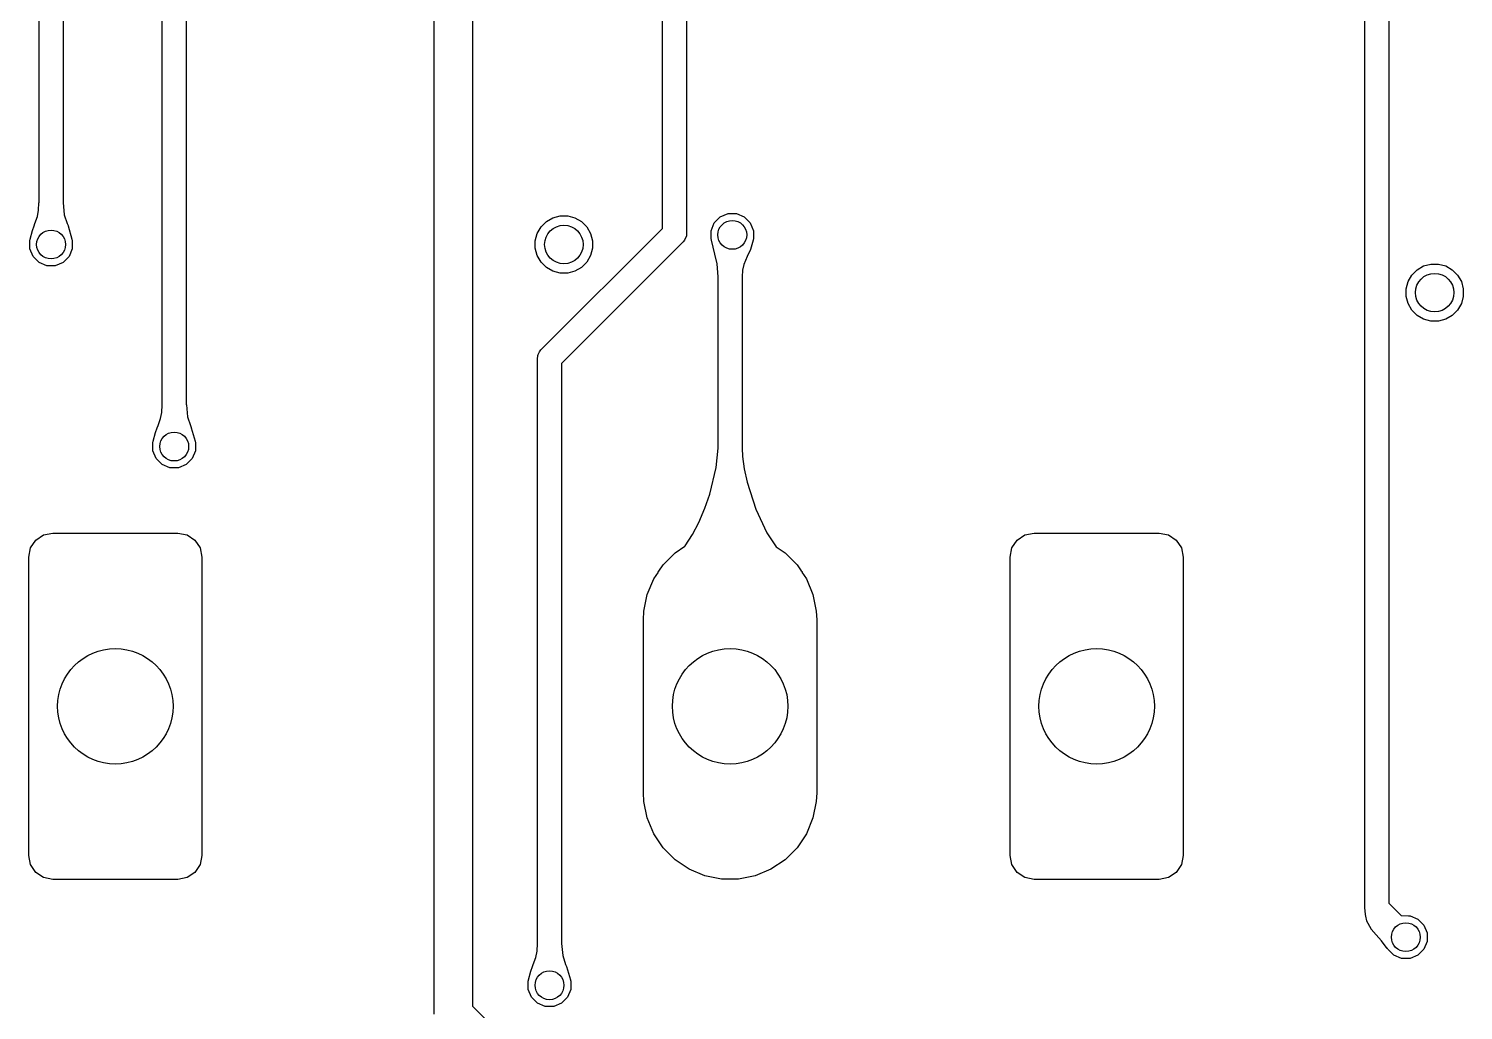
# Model space of a CAD drawing. Extents: x 89 to 178, y -115 to -57.
# Drawn here: x 105.39 to 120.3, y -80.56 to -70.36 of the extents above; entities that cross this region are included whole.
import ezdxf

# ---------------------------------------------------------------- set-up
doc = ezdxf.new("R2010")
doc.units = 0
doc.layers.add('BLACK', color=7, linetype='CONTINUOUS')

msp = doc.modelspace()

# ---------------------------------------------------------------- linework, layer by layer
at = {"layer": 'BLACK', "linetype": 'CONTINUOUS'}
for p, q in [((106.775, -74.264226), (106.775, -64.066776)), ((107.025, -64.015), (107.025, -74.262887)), ((119.275, -79.5), (119.275, -66.2)), ((119.525, -66.251776), (119.525, -79.448224)), ((105.495, -72.164226), (105.495, -66.948108)), ((105.745, -66.948082), (105.745, -72.162887)), ((111.975, -72.432107), (111.975, -69.137112)), ((112.225, -69.135772), (112.225, -72.483884)), ((109.6, -80.6), (109.6, -69.765052)), ((110, -69.847894), (110, -80.517157)), ((105.745, -72.162887), (105.745971, -72.164959)), ((105.451994, -72.382696), (105.477943, -72.309751)), ((105.477943, -72.309751), (105.490368, -72.244702)), ((105.490368, -72.244702), (105.494431, -72.165423)), ((105.494431, -72.165423), (105.495, -72.164226)), ((105.745971, -72.164959), (105.757534, -72.291632)), ((105.757534, -72.291632), (105.787993, -72.382662)), ((110.835195, -72.322836), (110.910842, -72.302567)), ((110.910842, -72.302567), (110.989158, -72.302567)), ((110.989158, -72.302567), (111.064805, -72.322836)), ((112.512919, -72.374997), (112.574997, -72.312919)), ((112.574997, -72.312919), (112.656105, -72.279323)), ((112.656105, -72.279323), (112.743895, -72.279323)), ((112.743895, -72.279323), (112.825003, -72.312919)), ((112.825003, -72.312919), (112.887081, -72.374997)), ((105.402373, -72.544215), (105.425437, -72.454337)), ((105.425437, -72.454337), (105.425802, -72.453176)), ((105.425802, -72.453176), (105.443977, -72.404268)), ((105.443977, -72.404268), (105.451994, -72.382696)), ((105.787993, -72.382662), (105.788004, -72.382691)), ((105.788004, -72.382691), (105.796168, -72.403208)), ((105.796168, -72.403208), (105.796532, -72.404268)), ((105.796532, -72.404268), (105.83713, -72.543906)), ((110.672836, -72.485195), (110.711994, -72.417372)), ((110.711612, -73.695496), (111.975, -72.432107)), ((110.711994, -72.417372), (110.767372, -72.361994)), ((110.767372, -72.361994), (110.835195, -72.322836)), ((111.064805, -72.322836), (111.132628, -72.361994)), ((111.132628, -72.361994), (111.188006, -72.417372)), ((111.188006, -72.417372), (111.227164, -72.485195)), ((112.479323, -72.456105), (112.512919, -72.374997)), ((112.479323, -72.543895), (112.479323, -72.456105)), ((112.887081, -72.374997), (112.920677, -72.456105)), ((112.920677, -72.456105), (112.920677, -72.543895)), ((105.399323, -72.556105), (105.402815, -72.547673)), ((105.399323, -72.643895), (105.399323, -72.556105)), ((105.402249, -72.544761), (105.402373, -72.544215)), ((105.402815, -72.547673), (105.402249, -72.544761)), ((105.83713, -72.543906), (105.836813, -72.546777)), ((105.836813, -72.546777), (105.840677, -72.556105)), ((105.840677, -72.556105), (105.840677, -72.643895)), ((110.652567, -72.560842), (110.672836, -72.485195)), ((110.652567, -72.639158), (110.652567, -72.560842)), ((112.188389, -72.572272), (110.925, -73.83566)), ((111.227164, -72.485195), (111.247433, -72.560842)), ((111.247433, -72.560842), (111.247433, -72.639158)), ((112.203934, -72.55333), (112.188389, -72.572272)), ((112.222598, -72.50827), (112.203934, -72.55333)), ((112.225, -72.483884), (112.222598, -72.50827)), ((112.482811, -72.552316), (112.479323, -72.543895)), ((112.482301, -72.555766), (112.482811, -72.552316)), ((112.518697, -72.700832), (112.482301, -72.555766)), ((112.917206, -72.556051), (112.890106, -72.650972)), ((112.920677, -72.543895), (112.916969, -72.552846)), ((112.916969, -72.552846), (112.917421, -72.555171)), ((112.917421, -72.555171), (112.917206, -72.556051)), ((105.432919, -72.725003), (105.399323, -72.643895)), ((105.494997, -72.787081), (105.432919, -72.725003)), ((105.807081, -72.725003), (105.745003, -72.787081)), ((105.840677, -72.643895), (105.807081, -72.725003)), ((110.672836, -72.714805), (110.652567, -72.639158)), ((110.711994, -72.782628), (110.672836, -72.714805)), ((111.227164, -72.714805), (111.188006, -72.782628)), ((111.247433, -72.639158), (111.227164, -72.714805)), ((112.518697, -72.700833), (112.518697, -72.700832)), ((112.543177, -72.800014), (112.518697, -72.700833)), ((112.855703, -72.724851), (112.819619, -72.807583)), ((112.889453, -72.652718), (112.855703, -72.724851)), ((112.890106, -72.650972), (112.889453, -72.652718)), ((105.576105, -72.820677), (105.494997, -72.787081)), ((105.663895, -72.820677), (105.576105, -72.820677)), ((105.745003, -72.787081), (105.663895, -72.820677)), ((110.767372, -72.838006), (110.711994, -72.782628)), ((110.835195, -72.877164), (110.767372, -72.838006)), ((110.910842, -72.897433), (110.835195, -72.877164)), ((110.989158, -72.897433), (110.910842, -72.897433)), ((111.064805, -72.877164), (110.989158, -72.897433)), ((111.132628, -72.838006), (111.064805, -72.877164)), ((111.188006, -72.782628), (111.132628, -72.838006)), ((112.551799, -72.934724), (112.543177, -72.800014)), ((112.80714, -72.866435), (112.803145, -72.934661)), ((112.819619, -72.807583), (112.80714, -72.866435)), ((119.761994, -72.917372), (119.817372, -72.861994)), ((119.817372, -72.861994), (119.885195, -72.822836)), ((119.885195, -72.822836), (119.960842, -72.802567)), ((119.960842, -72.802567), (120.039158, -72.802567)), ((120.039158, -72.802567), (120.114805, -72.822836)), ((120.114805, -72.822836), (120.182628, -72.861994)), ((120.182628, -72.861994), (120.238006, -72.917372)), ((112.5525, -72.936274), (112.551799, -72.934724)), ((112.5525, -74.717293), (112.5525, -72.936274)), ((112.803145, -72.934661), (112.8025, -72.935992)), ((112.8025, -72.935992), (112.8025, -74.717293)), ((119.702567, -73.060842), (119.722836, -72.985195)), ((119.722836, -72.985195), (119.761994, -72.917372)), ((120.238006, -72.917372), (120.277164, -72.985195)), ((120.277164, -72.985195), (120.297433, -73.060842)), ((119.702567, -73.139158), (119.702567, -73.060842)), ((119.722836, -73.214805), (119.702567, -73.139158)), ((120.297433, -73.139158), (120.277164, -73.214805)), ((120.297433, -73.060842), (120.297433, -73.139158)), ((119.761994, -73.282628), (119.722836, -73.214805)), ((119.817372, -73.338006), (119.761994, -73.282628)), ((119.885195, -73.377164), (119.817372, -73.338006)), ((120.182628, -73.338006), (120.114805, -73.377164)), ((120.238006, -73.282628), (120.182628, -73.338006)), ((120.277164, -73.214805), (120.238006, -73.282628)), ((119.960842, -73.397433), (119.885195, -73.377164)), ((120.039158, -73.397433), (119.960842, -73.397433)), ((120.114805, -73.377164), (120.039158, -73.397433)), ((110.675, -73.783884), (110.677402, -73.759498)), ((110.675, -79.864228), (110.675, -73.783884)), ((110.677402, -73.759498), (110.679167, -73.755238)), ((110.679167, -73.755238), (110.683865, -73.743895)), ((110.683865, -73.743895), (110.696066, -73.714438)), ((110.696066, -73.714438), (110.696071, -73.714432)), ((110.696071, -73.714432), (110.711612, -73.695496)), ((110.925, -73.83566), (110.925, -79.862889)), ((106.757943, -74.409751), (106.770368, -74.344702)), ((106.770368, -74.344702), (106.774431, -74.265423)), ((106.774431, -74.265423), (106.775, -74.264226)), ((107.025, -74.262887), (107.025971, -74.264959)), ((107.025971, -74.264959), (107.037534, -74.391632)), ((107.037534, -74.391632), (107.067993, -74.482662)), ((106.705802, -74.553176), (106.723977, -74.504268)), ((106.723977, -74.504268), (106.731994, -74.482696)), ((106.731994, -74.482696), (106.757943, -74.409751)), ((107.067993, -74.482662), (107.068004, -74.482691)), ((107.068004, -74.482691), (107.076168, -74.503208)), ((107.076168, -74.503208), (107.076532, -74.504268)), ((107.076532, -74.504268), (107.11713, -74.643906)), ((106.679323, -74.656105), (106.682815, -74.647673)), ((106.679323, -74.743895), (106.679323, -74.656105)), ((106.682249, -74.644761), (106.682373, -74.644215)), ((106.682815, -74.647673), (106.682249, -74.644761)), ((106.682373, -74.644215), (106.705437, -74.554337)), ((106.705437, -74.554337), (106.705802, -74.553176)), ((107.11713, -74.643906), (107.116813, -74.646777)), ((107.116813, -74.646777), (107.120677, -74.656105)), ((107.120677, -74.656105), (107.120677, -74.743895)), ((106.712919, -74.825003), (106.679323, -74.743895)), ((106.774997, -74.887081), (106.712919, -74.825003)), ((107.087081, -74.825003), (107.025003, -74.887081)), ((107.120677, -74.743895), (107.087081, -74.825003)), ((112.533043, -74.918581), (112.5525, -74.717293)), ((112.8025, -74.717293), (112.806649, -74.803472)), ((112.806649, -74.803472), (112.823976, -74.930112)), ((106.856105, -74.920677), (106.774997, -74.887081)), ((106.943895, -74.920677), (106.856105, -74.920677)), ((107.025003, -74.887081), (106.943895, -74.920677)), ((112.465131, -75.194736), (112.533043, -74.918581)), ((112.823976, -74.930112), (112.854164, -75.06916)), ((112.854164, -75.06916), (112.945114, -75.350961)), ((112.413276, -75.3423), (112.465131, -75.194736)), ((112.350665, -75.487904), (112.413276, -75.3423)), ((112.945114, -75.350961), (113.059884, -75.596353)), ((112.284888, -75.614569), (112.350665, -75.487904)), ((105.40653, -75.754329), (105.460723, -75.673223)), ((105.460723, -75.673223), (105.541829, -75.61903)), ((105.541829, -75.61903), (105.6375, -75.6)), ((105.6375, -75.6), (106.9375, -75.6)), ((106.9375, -75.6), (107.033171, -75.61903)), ((107.033171, -75.61903), (107.114277, -75.673223)), ((107.114277, -75.673223), (107.16847, -75.754329)), ((112.106546, -75.804291), (112.207295, -75.736972)), ((112.207295, -75.736972), (112.211251, -75.731804)), ((112.211251, -75.731804), (112.284888, -75.614569)), ((113.059884, -75.596353), (113.154478, -75.741498)), ((113.154478, -75.741498), (113.248454, -75.804291)), ((115.60653, -75.754329), (115.660723, -75.673223)), ((115.660723, -75.673223), (115.741829, -75.61903)), ((115.741829, -75.61903), (115.8375, -75.6)), ((115.8375, -75.6), (117.1375, -75.6)), ((117.1375, -75.6), (117.233171, -75.61903)), ((117.233171, -75.61903), (117.314277, -75.673223)), ((117.314277, -75.673223), (117.36847, -75.754329)), ((105.3875, -75.85), (105.40653, -75.754329)), ((105.3875, -78.95), (105.3875, -75.85)), ((107.16847, -75.754329), (107.1875, -75.85)), ((107.1875, -75.85), (107.1875, -78.95)), ((111.981791, -75.929046), (112.106546, -75.804291)), ((113.248454, -75.804291), (113.373209, -75.929046)), ((115.5875, -75.85), (115.60653, -75.754329)), ((115.5875, -78.95), (115.5875, -75.85)), ((117.36847, -75.754329), (117.3875, -75.85)), ((117.3875, -75.85), (117.3875, -78.95)), ((111.883771, -76.075743), (111.931492, -76.004322)), ((111.929177, -75.999987), (111.930628, -75.999242)), ((111.931492, -76.004322), (111.929177, -75.999987)), ((111.930628, -75.999242), (111.937888, -75.99475)), ((111.937888, -75.99475), (111.981791, -75.929046)), ((113.373209, -75.929046), (113.416162, -75.99333)), ((113.416162, -75.99333), (113.425823, -75.999987)), ((113.425823, -75.999987), (113.423507, -76.004322)), ((113.423507, -76.004322), (113.471229, -76.075743)), ((111.816254, -76.238744), (111.883771, -76.075743)), ((113.471229, -76.075743), (113.538746, -76.238744)), ((111.781834, -76.411785), (111.816254, -76.238744)), ((113.538746, -76.238744), (113.573166, -76.411785)), ((111.7775, -76.5), (111.781834, -76.411785)), ((113.573166, -76.411785), (113.5775, -76.5)), ((111.7775, -78.3), (111.7775, -76.5)), ((113.5775, -76.5), (113.5775, -78.3)), ((111.781834, -78.388215), (111.7775, -78.3)), ((111.816254, -78.561256), (111.781834, -78.388215)), ((113.573166, -78.388215), (113.538746, -78.561256)), ((113.5775, -78.3), (113.573166, -78.388215)), ((111.883771, -78.724257), (111.816254, -78.561256)), ((113.538746, -78.561256), (113.471229, -78.724257)), ((111.981791, -78.870954), (111.883771, -78.724257)), ((113.471229, -78.724257), (113.373209, -78.870954)), ((112.106546, -78.995709), (111.981791, -78.870954)), ((113.373209, -78.870954), (113.248454, -78.995709)), ((105.40653, -79.045671), (105.3875, -78.95)), ((107.1875, -78.95), (107.16847, -79.045671)), ((112.253243, -79.093729), (112.106546, -78.995709)), ((113.248454, -78.995709), (113.101757, -79.093729)), ((115.60653, -79.045671), (115.5875, -78.95)), ((117.3875, -78.95), (117.36847, -79.045671)), ((105.460723, -79.126777), (105.40653, -79.045671)), ((105.541829, -79.18097), (105.460723, -79.126777)), ((107.114277, -79.126777), (107.033171, -79.18097)), ((107.16847, -79.045671), (107.114277, -79.126777)), ((112.416244, -79.161246), (112.253243, -79.093729)), ((112.589285, -79.195666), (112.416244, -79.161246)), ((112.938756, -79.161246), (112.765715, -79.195666)), ((113.101757, -79.093729), (112.938756, -79.161246)), ((115.660723, -79.126777), (115.60653, -79.045671)), ((115.741829, -79.18097), (115.660723, -79.126777)), ((117.314277, -79.126777), (117.233171, -79.18097)), ((117.36847, -79.045671), (117.314277, -79.126777)), ((105.6375, -79.2), (105.541829, -79.18097)), ((106.9375, -79.2), (105.6375, -79.2)), ((107.033171, -79.18097), (106.9375, -79.2)), ((112.765715, -79.195666), (112.589285, -79.195666)), ((115.8375, -79.2), (115.741829, -79.18097)), ((117.1375, -79.2), (115.8375, -79.2)), ((117.233171, -79.18097), (117.1375, -79.2)), ((119.525, -79.448224), (119.650236, -79.57346)), ((119.277402, -79.524386), (119.275, -79.5)), ((119.27761, -79.52489), (119.277402, -79.524386)), ((119.279827, -79.564194), (119.27761, -79.52489)), ((119.280071, -79.566), (119.279827, -79.564194)), ((119.283265, -79.580785), (119.280071, -79.566)), ((119.293679, -79.628995), (119.283265, -79.580785)), ((119.650236, -79.57346), (119.650655, -79.573483)), ((119.650655, -79.573483), (119.727707, -79.579323)), ((119.727707, -79.579323), (119.743895, -79.579323)), ((119.743895, -79.579323), (119.825003, -79.612919)), ((119.825003, -79.612919), (119.887081, -79.674997)), ((119.29481, -79.632065), (119.293679, -79.628995)), ((119.339423, -79.715049), (119.29481, -79.632065)), ((119.340928, -79.717219), (119.339423, -79.715049)), ((119.391356, -79.774777), (119.340928, -79.717219)), ((119.887081, -79.674997), (119.920677, -79.756105)), ((119.920677, -79.756105), (119.920677, -79.843895)), ((110.670368, -79.944704), (110.674431, -79.865425)), ((110.674431, -79.865425), (110.675, -79.864228)), ((110.925, -79.862889), (110.925971, -79.864961)), ((110.925971, -79.864961), (110.937534, -79.991634)), ((119.391426, -79.774856), (119.391356, -79.774777)), ((119.44803, -79.838299), (119.391426, -79.774856)), ((119.506298, -79.916156), (119.44803, -79.838299)), ((119.510304, -79.918692), (119.506298, -79.916156)), ((119.920677, -79.843895), (119.887081, -79.925003)), ((110.631994, -80.082698), (110.657943, -80.009753)), ((110.657943, -80.009753), (110.670368, -79.944704)), ((110.937534, -79.991634), (110.967993, -80.082664)), ((119.512919, -79.925003), (119.510304, -79.918692)), ((119.574997, -79.987081), (119.512919, -79.925003)), ((119.656105, -80.020677), (119.574997, -79.987081)), ((119.743895, -80.020677), (119.656105, -80.020677)), ((119.825003, -79.987081), (119.743895, -80.020677)), ((119.887081, -79.925003), (119.825003, -79.987081)), ((110.582373, -80.244217), (110.605437, -80.154339)), ((110.605437, -80.154339), (110.605802, -80.153178)), ((110.605802, -80.153178), (110.623977, -80.10427)), ((110.623977, -80.10427), (110.631994, -80.082698)), ((110.967993, -80.082664), (110.968004, -80.082693)), ((110.968004, -80.082693), (110.976168, -80.10321)), ((110.976168, -80.10321), (110.976532, -80.10427)), ((110.976532, -80.10427), (111.01713, -80.243908)), ((110.579323, -80.256107), (110.582815, -80.247675)), ((110.579323, -80.343897), (110.579323, -80.256107)), ((110.612919, -80.425005), (110.579323, -80.343897)), ((110.582249, -80.244763), (110.582373, -80.244217)), ((110.582815, -80.247675), (110.582249, -80.244763)), ((111.020677, -80.343897), (110.987081, -80.425005)), ((111.01713, -80.243908), (111.016813, -80.246779)), ((111.016813, -80.246779), (111.020677, -80.256107)), ((111.020677, -80.256107), (111.020677, -80.343897)), ((110.674997, -80.487083), (110.612919, -80.425005)), ((110.756105, -80.520679), (110.674997, -80.487083)), ((110.925003, -80.487083), (110.843895, -80.520679)), ((110.987081, -80.425005), (110.925003, -80.487083)), ((110, -80.517157), (110.227948, -80.745106)), ((110.843895, -80.520679), (110.756105, -80.520679))]:
    msp.add_line(p, q, dxfattribs=at)
at = {"layer": 'BLACK'}
for centre, radius in [((105.62, -72.6), 0.15), ((110.95, -72.6), 0.2), ((112.7, -72.5), 0.15), ((120, -73.1), 0.2), ((106.9, -74.7), 0.15), ((106.2875, -77.4), 0.6), ((106.2875, -77.4), 0.6), ((112.6775, -77.4), 0.6), ((112.6775, -77.4), 0.6), ((116.4875, -77.4), 0.6), ((116.4875, -77.4), 0.6), ((119.7, -79.8), 0.15), ((110.8, -80.300002), 0.15)]:
    msp.add_circle(centre, radius, dxfattribs=at)
at = {"layer": 'WHITE'}
for centre, radius in [((105.62, -72.6), 0.15), ((110.95, -72.6), 0.2), ((112.7, -72.5), 0.15), ((120, -73.1), 0.2), ((106.9, -74.7), 0.15), ((106.2875, -77.4), 0.6), ((112.6775, -77.4), 0.6), ((116.4875, -77.4), 0.6), ((119.7, -79.8), 0.15), ((110.8, -80.300002), 0.15)]:
    msp.add_circle(centre, radius, dxfattribs=at)

doc.saveas('drawing.dxf')
